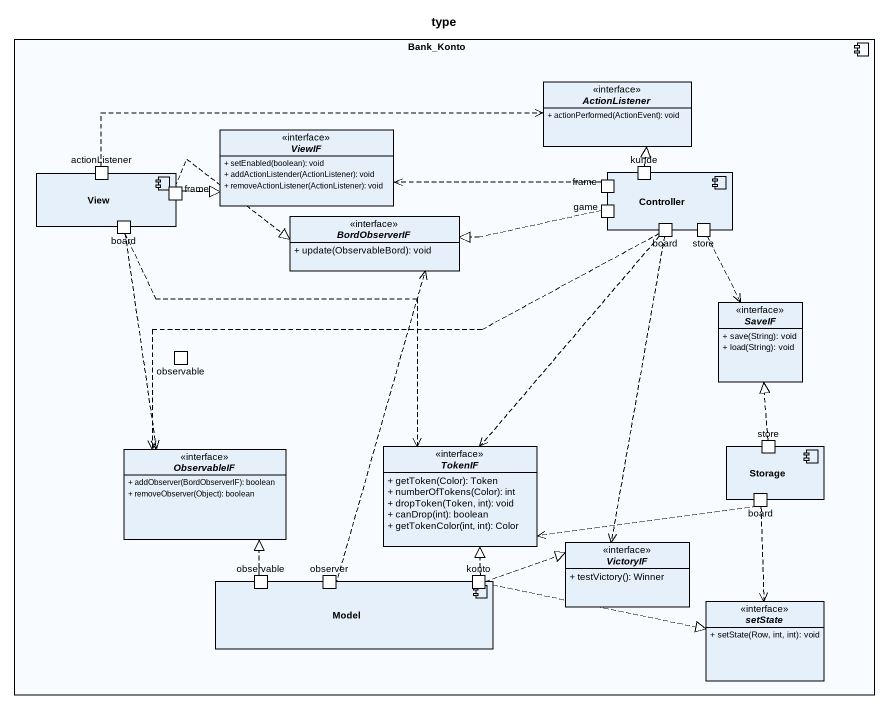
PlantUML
@startuml
title type
allowmixing
hide circle
hide empty members
skinparam classAttributeIconSize 0
component Bank_Konto {
  interface ActionListener {
    + actionPerformed(ActionEvent): void
  }
  interface ViewIF {
    + setEnabled(boolean): void
    + addActionListender(ActionListener): void
    + removeActionListener(ActionListener): void
  }
  component View {
    port actionListener
    port "frame" as frame_
    port board
  }
  component Controller {
    port kunde
    port game
    port "frame" as frame__2
    port "board" as board_2
    port store
  }
  interface BordObserverIF {
    + update(ObservableBord): void
  }
  interface SaveIF {
    + save(String): void
    + load(String): void
  }
  port observable
  interface ObservableIF {
    + addObserver(BordObserverIF): boolean
    + removeObserver(Object): boolean
  }
  interface TokenIF {
    + getToken(Color): Token
    + numberOfTokens(Color): int
    + dropToken(Token, int): void
    + canDrop(int): boolean
    + getTokenColor(int, int): Color
  }
  component "Storage" as Storage_ {
    port "store" as store_2
    port "board" as board_3
  }
  interface VictoryIF {
    + testVictory(): Winner
  }
  component Model {
    port "observable" as observable_2
    port observer
    port konto
  }
  interface setState {
    + setState(Row, int, int): void
  }
}
actionListener .right.> ActionListener
kunde .up.|> ActionListener
frame_ .right.|> ViewIF
frame_ .right.|> BordObserverIF
game .left.|> BordObserverIF
frame__2 .left.> ViewIF
board ..> ObservableIF
board ..> TokenIF
board_2 .left.> ObservableIF
board_2 ..> TokenIF
board_2 ..> VictoryIF
store ..> SaveIF
store_2 .up.|> SaveIF
board_3 .left.> TokenIF
board_3 ..> setState
observable_2 .up.|> ObservableIF
observer .up.> BordObserverIF
konto .up.|> TokenIF
konto .right.|> VictoryIF
konto .right.|> setState
@enduml
